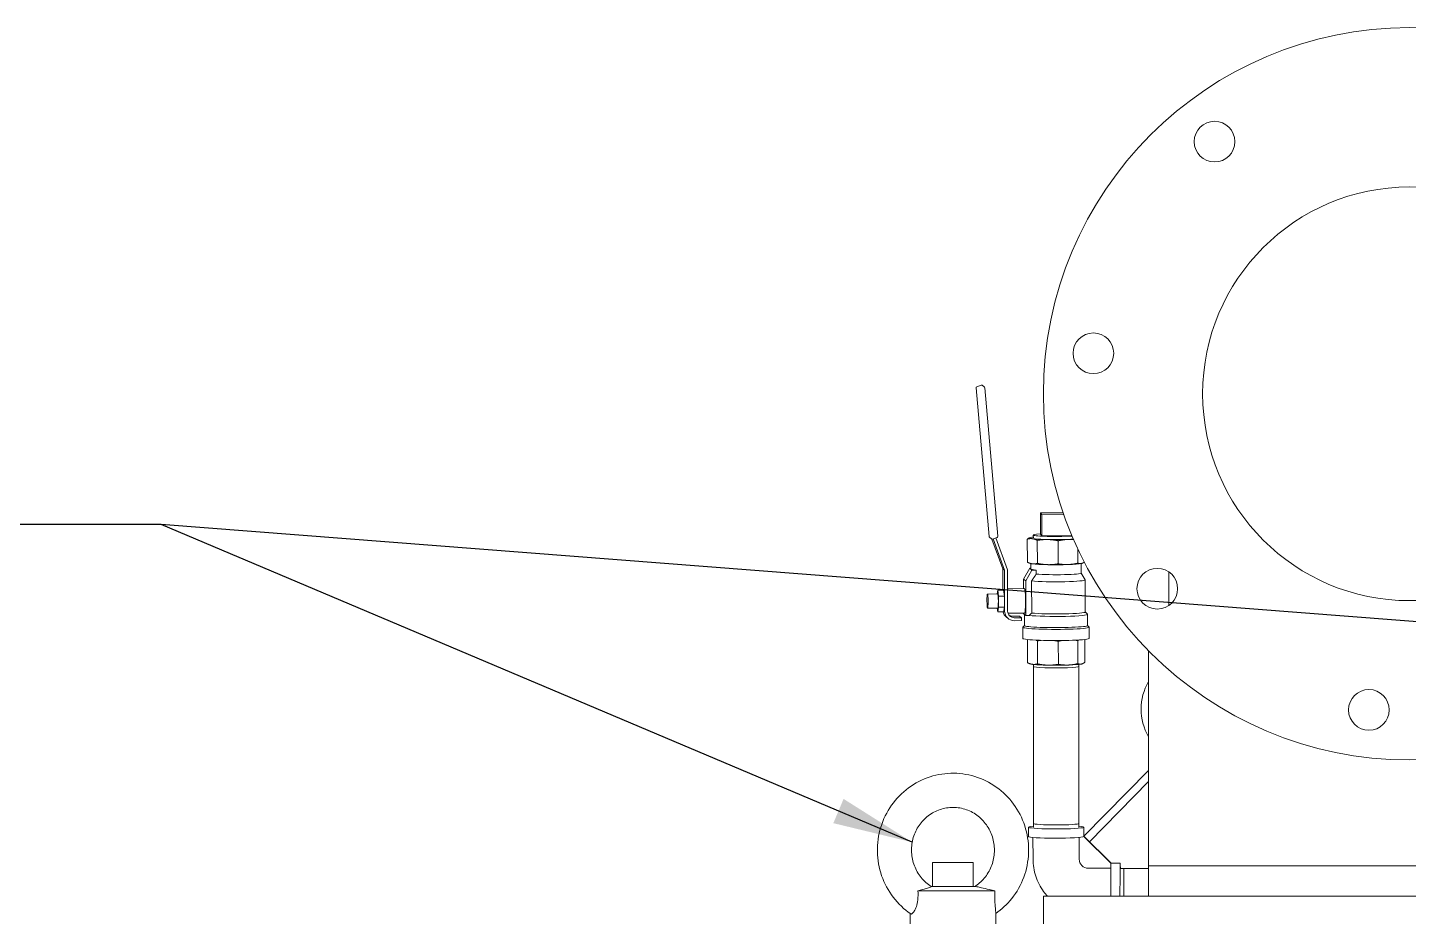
# Model space of a CAD drawing. Header units: inches. Extents: x 19 to 503, y 7 to 322.
# Drawn here: x 224.58 to 250.05, y 142 to 158.38 of the extents above; entities that cross this region are included whole.
import ezdxf

# ---------------------------------------------------------------- set-up
doc = ezdxf.new("R2010")
doc.units = ezdxf.units.IN
doc.header["$LTSCALE"] = 15
doc.header["$MEASUREMENT"] = 0
doc.layers.add('Symbol (ANSI)', color=7, linetype='Continuous', lineweight=25)
doc.layers.add('Visible (ANSI)', color=7, linetype='Continuous', lineweight=50)
doc.styles.add('MEMCOR Medium', font='arial.ttf')
doc.dimstyles.new('Default (ANSI)$7', dxfattribs={"dimscale": 15, "dimtxt": 0.15, "dimasz": 0.098425, "dimexe": 0.125, "dimexo": 0.0625, "dimgap": 0.031496, "dimtad": 0, "dimtih": 1, "dimtoh": 1, "dimdec": 4, "dimrnd": 1e-08, "dimzin": 3, "dimdsep": 46, "dimlunit": 5, "dimtxsty": 'MEMCOR Medium', "dimcen": 0.09, "dimdle": 0.393701, "dimclrd": 256, "dimclre": 256, "dimclrt": 256, "dimadec": 0, "dimazin": 1, "dimtfac": 0.8, "dimtofl": 0, "dimtmove": 0, "dimatfit": 3, "dimfxl": 1, "dimfrac": 1, "dimtolj": 1, "dimtzin": 4, "dimlwd": -1, "dimlwe": -1, "dimarcsym": 0})

msp = doc.modelspace()

# ---------------------------------------------------------------- linework, layer by layer
at = {"layer": 'Visible (ANSI)', "linetype": 'Continuous', "lineweight": 18}
for p, q in [((242.167784, 151.792319), (242.086173, 151.762118)), ((242.188129, 151.788996), (242.225926, 151.758548)), ((242.07262, 151.740705), (242.313689, 149.001145)), ((242.233627, 151.744118), (242.474696, 149.004557)), ((243.260042, 149.43872), (243.680513, 149.440114)), ((243.283832, 149.403558), (243.260042, 149.43872)), ((243.260042, 149.43872), (243.260262, 149.045823)), ((243.692706, 149.404914), (243.283832, 149.403558)), ((243.283832, 149.403558), (243.284051, 149.010661)), ((242.359186, 148.956266), (242.32139, 148.986715)), ((242.461143, 148.983145), (242.379532, 148.952944)), ((242.439805, 148.975249), (242.654152, 148.387803)), ((243.062156, 148.979181), (243.054546, 148.975667)), ((243.130561, 148.974869), (243.12884, 149.028868)), ((243.284051, 149.010661), (243.260262, 149.045823)), ((243.834719, 149.012487), (243.284051, 149.010661)), ((243.834707, 149.034016), (243.834719, 149.012487)), ((242.364956, 148.952975), (242.56427, 148.406727)), ((242.600005, 148.37794), (242.388929, 148.956422)), ((243.018816, 148.953398), (243.019054, 148.52792)), ((243.203296, 148.930403), (243.203534, 148.504926)), ((243.589425, 148.922618), (243.589662, 148.497141)), ((243.951104, 148.770818), (243.95125, 148.509126)), ((243.06242, 148.507535), (243.034016, 148.520609)), ((243.08234, 148.402055), (243.082285, 148.50207)), ((244.013382, 148.327142), (244.013284, 148.50259)), ((244.033143, 148.508078), (244.040753, 148.511591)), ((242.600005, 148.37794), (242.56427, 148.406727)), ((242.56427, 148.406727), (242.564491, 148.012507)), ((242.600424, 147.627554), (242.600005, 148.37794)), ((242.654152, 148.387803), (242.654481, 147.79801)), ((243.063247, 148.416262), (242.947348, 148.214454)), ((242.947348, 148.214454), (242.947446, 148.040353)), ((242.947348, 148.214454), (242.988444, 148.181348)), ((242.988444, 148.181348), (243.104343, 148.383155)), ((243.082332, 148.416369), (243.063247, 148.416262)), ((243.063247, 148.416262), (243.083795, 148.399709)), ((243.083795, 148.399709), (243.104343, 148.383155)), ((243.104343, 148.383155), (243.18356, 148.3836)), ((243.18356, 148.3836), (243.183602, 148.308167)), ((244.013382, 148.327692), (244.085819, 148.202731)), ((244.086518, 147.608963), (244.086187, 148.20146)), ((245.627267, 148.349212), (245.627267, 147.729149)), ((242.283895, 147.940924), (242.473425, 147.941989)), ((242.463292, 147.941932), (242.474047, 148.011998)), ((242.474047, 148.011998), (242.58235, 148.012607)), ((242.474047, 148.011998), (242.487847, 147.900672)), ((242.58235, 148.012607), (242.59615, 147.901281)), ((242.654347, 148.038707), (242.96684, 148.040462)), ((242.988799, 147.545299), (242.988444, 148.181348)), ((243.098774, 148.181968), (243.099105, 147.58947)), ((242.487959, 147.700165), (242.474271, 147.610983)), ((242.487847, 147.900672), (242.59615, 147.901281)), ((242.487847, 147.900672), (242.487959, 147.700165)), ((242.487959, 147.700165), (242.596262, 147.700773)), ((242.596262, 147.700773), (242.586719, 147.638595)), ((242.59615, 147.901281), (242.596262, 147.700773)), ((242.654481, 147.79801), (242.654576, 147.627858)), ((242.285361, 147.679928), (242.474892, 147.680993)), ((242.474271, 147.610983), (242.465598, 147.680941)), ((242.474271, 147.610983), (242.585164, 147.611606)), ((242.630953, 147.517701), (242.666688, 147.488913)), ((242.661717, 147.586341), (242.969381, 147.588069)), ((242.875642, 147.533343), (242.74352, 147.532601)), ((242.779255, 147.503813), (242.911377, 147.504555)), ((242.911407, 147.450345), (242.779285, 147.449603)), ((242.911377, 147.504555), (242.875642, 147.533343)), ((242.911377, 147.504555), (242.911407, 147.450345)), ((242.947698, 147.587948), (242.947704, 147.578405)), ((242.968251, 147.561852), (242.947704, 147.578405)), ((242.966548, 147.358984), (242.966434, 147.563316)), ((242.988799, 147.545299), (242.968251, 147.561852)), ((243.049991, 147.545643), (242.988799, 147.545299)), ((244.086517, 147.610064), (244.128988, 147.567814)), ((244.130298, 147.359634), (244.130183, 147.565436)), ((242.936055, 147.122604), (242.93594, 147.328405)), ((242.966547, 147.360175), (242.937195, 147.33091)), ((244.130297, 147.360825), (244.159683, 147.331593)), ((244.161055, 147.123288), (244.16094, 147.329089)), ((243.020088, 146.675711), (243.019851, 147.101188)), ((243.204569, 146.652716), (243.204331, 147.078194)), ((243.590697, 146.644931), (243.590459, 147.070409)), ((243.952285, 146.656917), (243.952047, 147.082394)), ((244.077518, 146.681651), (244.077282, 147.103489)), ((243.063454, 146.655326), (243.03505, 146.6684)), ((245.252267, 142.93187), (245.252267, 146.898758)), ((243.130192, 146.60566), (243.131809, 143.710797)), ((243.131348, 146.643273), (243.130193, 146.605714)), ((243.966297, 146.643739), (243.967494, 146.606181)), ((243.967495, 146.606128), (243.969112, 143.711265)), ((244.034178, 146.655868), (244.041788, 146.659381)), ((245.252267, 144.688804), (244.063348, 143.475225)), ((244.164788, 143.374045), (245.252267, 144.484079)), ((243.037996, 143.472256), (243.037901, 143.642774)), ((243.133977, 143.642774), (243.13181, 143.710744)), ((243.967021, 143.643239), (243.969112, 143.711211)), ((244.063192, 143.472849), (244.063097, 143.643346)), ((243.123663, 143.053476), (243.123439, 143.454205)), ((243.975816, 143.0512), (243.975591, 143.454473)), ((244.061316, 143.470028), (244.061315, 143.471539)), ((244.061315, 143.471539), (244.562241, 142.971895)), ((244.562884, 142.976968), (244.063191, 143.475382)), ((242.022667, 142.99437), (241.272667, 142.99437)), ((241.272667, 142.551375), (241.272667, 142.99437)), ((242.022667, 142.551375), (242.022667, 142.99437)), ((244.558815, 142.886333), (244.141106, 142.886333)), ((244.562241, 142.971895), (244.560727, 142.971895)), ((244.732215, 142.976968), (244.562402, 142.976968)), ((244.732214, 142.880893), (244.800321, 142.883021)), ((244.800322, 142.883021), (245.252267, 142.883021)), ((245.252267, 142.93187), (254.877267, 142.93187)), ((245.252267, 142.93187), (245.252267, 142.36937)), ((245.252267, 142.93187), (254.877267, 142.93187)), ((242.419171, 142.472291), (241.000099, 142.472291)), ((242.06301, 142.551375), (241.244175, 142.551375)), ((242.06301, 142.551375), (242.087364, 142.546198)), ((243.314767, 142.36937), (256.814767, 142.36937)), ((243.314767, 142.36937), (243.314767, 140.99437)), ((240.860266, 141.84237), (240.860266, 142.050381)), ((242.435069, 141.84237), (242.435069, 142.082253))]:
    msp.add_line(p, q, dxfattribs=at)
for centre, radius in [((250.064767, 151.63187), 6.75), ((246.472078, 156.280333), 0.375), ((250.064767, 151.63187), 3.8125), ((244.237393, 152.378415), 0.375), ((245.416304, 148.039181), 0.375), ((249.318223, 145.804495), 0.375)]:
    msp.add_circle(centre, radius, dxfattribs=at)
for centre, radius, start, end in [((242.09342, 151.742536), 0.02088, 110.3074223, 185.0288218), ((242.17503, 151.772736), 0.02088, 51.1451734, 110.3074223), ((242.212827, 151.742288), 0.02088, 5.0288218, 51.1451734), ((242.334489, 149.002975), 0.02088, 185.0288218, 231.1451734), ((242.453896, 149.002727), 0.02088, 290.3074223, 5.0288218), ((242.372285, 148.972526), 0.02088, 231.1451734, 290.3074223), ((246.154767, 145.81937), 1.036632, 150.5293108, 209.4706892)]:
    msp.add_arc(centre, radius, start, end, dxfattribs=at)
for centre, major_axis, ratio, start_param, end_param in [((243.54752, 148.975155), (-0.49, -0.000274), 0.063877424, 5.96952264, 6.754920803), ((243.54752, 148.975155), (-0.49, -0.000274), 0.063877424, 5.732161641, 5.96952264), ((243.54749, 149.029155), (-0.418652, -0.000234), 0.063877424, 5.46844588, 8.642906354), ((243.54752, 148.975155), (0.49, 0.000274), 0.063877424, 3.61332815, 4.398726313), ((243.54752, 148.975155), (0.49, 0.000274), 0.063877424, 4.398726313, 5.184124477), ((243.54752, 148.975155), (0.49, 0.000274), 0.063877424, 5.184124477, 5.429732688), ((243.547779, 148.512103), (-0.49, -0.000274), 0.063877424, 0.137700665, 0.471735496), ((243.547779, 148.512103), (-0.49, -0.000274), 0.063877424, 0.471735496, 1.25713366), ((243.547779, 148.512103), (-0.49, -0.000274), 0.063877424, 1.25713366, 2.042531823), ((243.547779, 148.512103), (0.49, 0.000274), 0.063877424, 5.184124477, 5.96952264), ((243.547779, 148.512103), (0.49, 0.000274), 0.063877424, 5.96952264, 6.145484642), ((243.54784, 148.402315), (-0.4655, -0.00026), 0.063877424, 0, 0.079036415), ((243.54784, 148.402315), (-0.4655, -0.00026), 0.063877424, 0.079036415, 0.671996786), ((243.547953, 148.20116), (0.538234, 0.000301), 0.063877424, 3.72505216, 6.320148843), ((243.547883, 148.326882), (0.4655, 0.00026), 0.063877424, 3.81358944, 6.283185307), ((242.474159, 147.811491), (-0.000733, 0.130498), 0.078792909, 3.141592654, 6.283185307), ((242.96811, 147.814266), (0.001271, -0.226196), 0.078792909, 0, 3.141592654), ((242.743451, 147.657346), (-0.112497, -0.139644), 0.994842375, 5.64694304, 6.283185307), ((242.76548, 147.639599), (-0.169092, -0.076103), 0.82691528, 5.791057542, 5.961509493), ((242.779186, 147.628558), (-0.112497, -0.139644), 0.994842375, 5.393620441, 6.964416768), ((242.779186, 147.628558), (-0.078419, -0.097342), 0.994842375, 5.393620441, 6.964416768), ((242.743451, 147.657346), (-0.078419, -0.097342), 0.994842375, 0.1855679, 0.681231461), ((243.548308, 147.565111), (0.581875, 0.000325), 0.063877424, 3.684099124, 6.34723724), ((243.548284, 147.608662), (0.538234, 0.000301), 0.063877424, 3.72505216, 6.283185307), ((243.54844, 147.328747), (-0.6125, -0.000342), 0.063877424, 6.219133374, 9.488829894), ((243.548423, 147.359309), (-0.581875, -0.000325), 0.063877424, 0, 3.141592654), ((243.548555, 147.122946), (-0.6125, -0.000342), 0.063877424, 0, 3.141592654), ((243.548814, 146.659894), (-0.49, -0.000274), 0.063877424, 0.137700665, 0.471735496), ((243.548814, 146.659894), (-0.49, -0.000274), 0.063877424, 0.471735496, 1.25713366), ((243.548844, 146.605894), (0.418652, 0.000234), 0.063877424, 3.139592398, 6.285185563), ((243.548814, 146.659894), (-0.49, -0.000274), 0.063877424, 1.25713366, 2.042531823), ((243.548814, 146.659894), (0.49, 0.000274), 0.063877424, 5.184124477, 5.96952264), ((243.548814, 146.659894), (0.49, 0.000274), 0.063877424, 5.96952264, 6.145484642), ((243.550499, 143.64306), (-0.512598, -0.000286), 0.063877424, 5.6629406, 10.045022668), ((243.550461, 143.711031), (0.418652, 0.000234), 0.063877424, 3.141592654, 6.283185307), ((243.550594, 143.472543), (-0.512598, -0.000286), 0.063877424, 0, 3.05596752), ((243.550308, 143.984094), (-0.512546, 0.51226), 0.036329642, 3.092301463, 3.177926597), ((244.141014, 143.0512), (-0.16369, 0.022316), 0.997919597, 0.135773269, 1.706569596), ((244.561355, 142.46437), (0, 0.512598), 0.008726535, 0.14080401, 1.757204262), ((245.073934, 142.46437), (0.512546, -0.51226), 0.036329642, 3.10525871, 3.246062721), ((244.732215, 142.46437), (0, 0.512598), 0.008726535, 5.661213059, 8.040389569), ((244.800322, 142.46437), (0, 0.418652), 0.008726535, 0, 1.799709321)]:
    msp.add_ellipse(centre, major_axis=major_axis, ratio=ratio, start_param=start_param, end_param=end_param, dxfattribs=at)
msp.add_ellipse((242.284628, 147.810426), major_axis=(-0.000733, 0.130498), ratio=0.078792909, dxfattribs=at)
for points, weights in [([(243.018816, 148.953398), (243.037247, 148.967682), (243.054546, 148.975667)], [1.07162109099, 1.06288726491, 1.04083918758]), ([(243.111046, 148.960688), (243.06675, 148.966209), (243.018816, 148.953398)], [1, 1.0562990584, 1.07162109099]), ([(243.203296, 148.930403), (243.155341, 148.955167), (243.111046, 148.960688)], [1.07162109099, 1.0562990584, 1]), ([(243.39635, 148.945298), (243.303637, 148.947167), (243.203296, 148.930403)], [1, 1.0562990584, 1.07162109099]), ([(243.589425, 148.922618), (243.489063, 148.943429), (243.39635, 148.945298)], [1.07162109099, 1.0562990584, 1]), ([(243.770208, 148.947398), (243.683388, 148.944521), (243.589425, 148.922618)], [1, 1.0562990584, 1.07162109099]), ([(243.872755, 148.944589), (243.820791, 148.949075), (243.770208, 148.947398)], [1.05081754628, 1.03204780503, 1]), ([(243.019054, 148.52792), (243.067009, 148.503157), (243.111304, 148.497635)], [1.07162109099, 1.0562990584, 1]), ([(243.111304, 148.497635), (243.1556, 148.492114), (243.203534, 148.504926)], [1, 1.0562990584, 1.07162109099]), ([(243.203534, 148.504926), (243.303896, 148.484115), (243.396609, 148.482246)], [1.07162109099, 1.0562990584, 1]), ([(243.396609, 148.482246), (243.489322, 148.480377), (243.589662, 148.497141)], [1, 1.0562990584, 1.07162109099]), ([(243.589662, 148.497141), (243.683647, 148.481468), (243.770467, 148.484346)], [1.07162109099, 1.0562990584, 1]), ([(243.770467, 148.484346), (243.857287, 148.487224), (243.95125, 148.509126)], [1, 1.0562990584, 1.07162109099]), ([(243.95125, 148.509126), (243.983808, 148.496767), (244.013877, 148.502706)], [1.07162109099, 1.0562990584, 1]), ([(244.013877, 148.502706), (244.041106, 148.508084), (244.070153, 148.529114)], [1, 1.05071075314, 1.06817559116]), ([(243.183602, 148.308167), (243.14426, 148.25133), (243.098774, 148.181968)], [1, 1.00361912604, 1]), ([(243.099105, 147.58947), (243.075504, 147.568644), (243.049991, 147.545643)], [1.00000480453, 1.0009720909, 1]), ([(243.019851, 147.101188), (243.02083, 147.101947), (243.021805, 147.102688)], [1.05740736242, 1.05716060999, 1.05687603105]), ([(243.024529, 147.102399), (243.022198, 147.101816), (243.019851, 147.101188)], [1.05650422017, 1.05700586492, 1.05740736242]), ([(243.204331, 147.078194), (243.189335, 147.085938), (243.17494, 147.091735)], [1.05740736242, 1.05484929998, 1.04822590857]), ([(243.274717, 147.087797), (243.240327, 147.084208), (243.204331, 147.078194)], [1.04619416051, 1.05447386294, 1.05740736242]), ([(243.590459, 147.070409), (243.5507, 147.078653), (243.512858, 147.083868)], [1.05740736242, 1.05416875594, 1.04441401894]), ([(243.662185, 147.084563), (243.627198, 147.078972), (243.590459, 147.070409)], [1.04466695344, 1.05421092691, 1.05740736242]), ([(243.952047, 147.082394), (243.920987, 147.087574), (243.891228, 147.090708)], [1.05740736242, 1.05470433012, 1.04746213374]), ([(243.969652, 147.094769), (243.961011, 147.089341), (243.952047, 147.082394)], [1.04974165739, 1.05515307424, 1.05740736242]), ([(243.020088, 146.675711), (243.068044, 146.650947), (243.112339, 146.645426)], [1.05740736242, 1.04927042368, 1]), ([(244.014912, 146.650497), (244.044981, 146.656436), (244.077518, 146.681651)], [1, 1.04927042368, 1.05740736242]), ([(243.112339, 146.645426), (243.156634, 146.639905), (243.204569, 146.652716)], [1, 1.04927042368, 1.05740736242]), ([(243.204569, 146.652716), (243.304931, 146.631906), (243.397643, 146.630036)], [1.05740736242, 1.04927042368, 1]), ([(243.397643, 146.630036), (243.490356, 146.628167), (243.590697, 146.644931)], [1, 1.04927042368, 1.05740736242]), ([(243.590697, 146.644931), (243.684681, 146.629259), (243.771501, 146.632137)], [1.05740736242, 1.04927042368, 1]), ([(243.771501, 146.632137), (243.858322, 146.635014), (243.952285, 146.656917)], [1, 1.04927042368, 1.05740736242]), ([(243.952285, 146.656917), (243.984842, 146.644558), (244.014912, 146.650497)], [1.05740736242, 1.04927042368, 1])]:
    msp.add_rational_spline(points, weights, degree=2, dxfattribs=at)
for points, knots in [([(240.869913, 142.043738), (240.746546, 142.127925), (240.636738, 142.232169), (240.454524, 142.470618), (240.382332, 142.604928), (240.282944, 142.890133), (240.255943, 143.041051), (240.250079, 143.344124), (240.271297, 143.496238), (240.359968, 143.78597), (240.427354, 143.923563), (240.601464, 144.169942), (240.708016, 144.278791), (240.949335, 144.456521), (241.083919, 144.525559), (241.367374, 144.616899), (241.516125, 144.639374), (241.812863, 144.635711), (241.960787, 144.609653), (242.241199, 144.511784), (242.373603, 144.439917), (242.609855, 144.257571), (242.713538, 144.146966), (242.881826, 143.898032), (242.946213, 143.759609), (243.029058, 143.468876), (243.047338, 143.316557), (243.035723, 143.013578), (243.005774, 142.862961), (242.900539, 142.578997), (242.825345, 142.445662), (242.64644, 142.221483), (242.546395, 142.12773), (242.435069, 142.050381)], [3.730892408, 3.730892408, 3.730892408, 3.730892408, 4.049954981, 4.049954981, 4.37064093, 4.37064093, 4.692640958, 4.692640958, 5.015176269, 5.015176269, 5.337289081, 5.337289081, 5.658156554, 5.658156554, 5.97739692, 5.97739692, 6.295275919, 6.295275919, 6.612651745, 6.612651745, 6.930608209, 6.930608209, 7.249961731, 7.249961731, 7.570927845, 7.570927845, 7.893093079, 7.893093079, 8.215622995, 8.215622995, 8.537560823, 8.537560823, 8.827137521, 8.827137521, 8.827137521, 8.827137521]), ([(241.245378, 142.550607), (241.175666, 142.594976), (241.112761, 142.651087), (241.007901, 142.78059), (240.965728, 142.853742), (240.906149, 143.009574), (240.888528, 143.092123), (240.879306, 143.258482), (240.887598, 143.342247), (240.929093, 143.502957), (240.962332, 143.579852), (241.050494, 143.719466), (241.105558, 143.782045), (241.232256, 143.886826), (241.304049, 143.928771), (241.457359, 143.987653), (241.538957, 144.0043), (241.703513, 144.010208), (241.786461, 143.999316), (241.944664, 143.950886), (242.019926, 143.913443), (242.154576, 143.816005), (242.214097, 143.756262), (242.311292, 143.620832), (242.349195, 143.54537), (242.399818, 143.38641), (242.41274, 143.303024), (242.412598, 143.136497), (242.399615, 143.053394), (242.349175, 142.895421), (242.311659, 142.82061), (242.215742, 142.686394), (242.157189, 142.62715), (242.078205, 142.569272), (242.064813, 142.5601), (242.05116, 142.551375)], [3.699122937, 3.699122937, 3.699122937, 3.699122937, 4.021693959, 4.021693959, 4.340311542, 4.340311542, 4.655864756, 4.655864756, 4.970083149, 4.970083149, 5.284932402, 5.284932402, 5.602252242, 5.602252242, 5.923300716, 5.923300716, 6.248028638, 6.248028638, 6.574555735, 6.574555735, 6.899881494, 6.899881494, 7.221729869, 7.221729869, 7.539686176, 7.539686176, 7.854853852, 7.854853852, 8.169040055, 8.169040055, 8.484212429, 8.484212429, 8.802146506, 8.802146506, 8.865391285, 8.865391285, 8.865391285, 8.865391285]), ([(243.123663, 143.053476), (243.123722, 142.946938), (243.140689, 142.84043), (243.206749, 142.637873), (243.25583, 142.541857), (243.340451, 142.425708), (243.364002, 142.396851), (243.389061, 142.36937)], [3.1415926536, 3.1415926536, 3.1415926536, 3.1415926536, 3.4557519189, 3.4557519189, 3.7699111843, 3.7699111843, 3.8796129384, 3.8796129384, 3.8796129384, 3.8796129384]), ([(241.000099, 142.472291), (241.004802, 142.415679), (241.005581, 142.357467), (240.993738, 142.253262), (240.983992, 142.214088), (240.961707, 142.148758), (240.947967, 142.120377), (240.920027, 142.075357), (240.906338, 142.059423), (240.884223, 142.042016), (240.875715, 142.039782), (240.869915, 142.043738)], [0.000101796, 0.000101796, 0.000101796, 0.000101796, 0.436061404, 0.436061404, 0.810374255, 0.810374255, 1.202831513, 1.202831513, 1.595671209, 1.595671209, 1.962077517, 1.962077517, 1.962077517, 1.962077517]), ([(241.245381, 142.550602), (241.246742, 142.549734), (241.245945, 142.548156), (241.238072, 142.542214), (241.227027, 142.536845), (241.19174, 142.523117), (241.165043, 142.514423), (241.107398, 142.49801), (241.077129, 142.490204), (241.030364, 142.479106), (241.015401, 142.475679), (241.000099, 142.472291)], [1.541155464, 1.541155464, 1.541155464, 1.541155464, 1.701364121, 1.701364121, 1.9775787, 1.9775787, 2.323954461, 2.323954461, 2.627242149, 2.627242149, 2.763852394, 2.763852394, 2.763852394, 2.763852394]), ([(242.419171, 142.472291), (242.38497, 142.479362), (242.350646, 142.486606), (242.265194, 142.505128), (242.216508, 142.516212), (242.143519, 142.533289), (242.115453, 142.540049), (242.091593, 142.545291), (242.089439, 142.545757), (242.087363, 142.546197)], [0.164394048, 0.164394048, 0.164394048, 0.164394048, 0.430091027, 0.430091027, 0.844643839, 0.844643839, 1.165695922, 1.165695922, 1.198824136, 1.198824136, 1.198824136, 1.198824136]), ([(242.435069, 142.082253), (242.435069, 142.100511), (242.432951, 142.124466), (242.427629, 142.18142), (242.424631, 142.213034), (242.419887, 142.284564), (242.418367, 142.323494), (242.417586, 142.399491), (242.418118, 142.436222), (242.419171, 142.472291)], [2.388748934, 2.388748934, 2.388748934, 2.388748934, 2.760847361, 2.760847361, 3.119766305, 3.119766305, 3.506098689, 3.506098689, 3.8615623, 3.8615623, 3.8615623, 3.8615623])]:
    msp.add_open_spline(points, degree=3, knots=knots, dxfattribs=at)

# ---------------------------------------------------------------- leaders
at = {"layer": 'Symbol (ANSI)', "annotation_type": 0, "has_hookline": 1, "hookline_direction": 1, "text_width": 21.087995}
msp.add_leader([(240.895771, 143.365367), (227.047423, 149.22452), (223.591174, 149.22452)], dimstyle='Default (ANSI)$7', override={"dimtad": 0}, dxfattribs=at)
at = {"layer": 'Symbol (ANSI)'}
msp.add_leader([(258.099639, 143.902648), (257.077473, 146.893333), (227.047423, 149.22452)], dimstyle='Default (ANSI)$7', override={"dimtad": 0}, dxfattribs=at)

doc.saveas('drawing.dxf')
